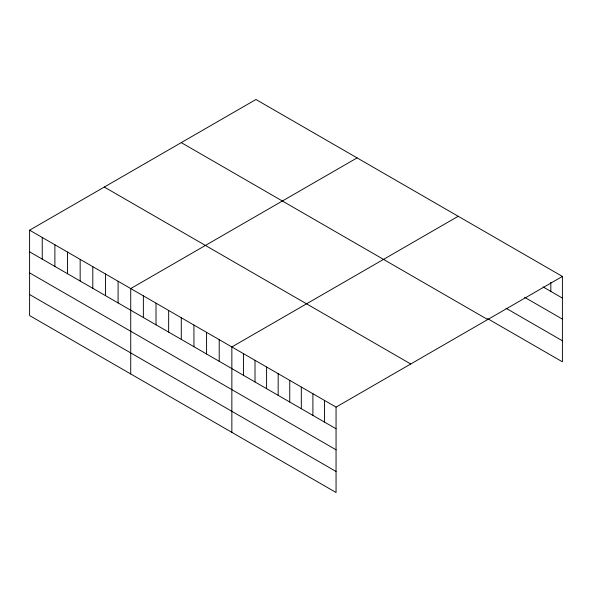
<?xml version="1.0" encoding="UTF-8"?>
<svg xmlns="http://www.w3.org/2000/svg" width="592" height="592" viewBox="0 0 592 592"><rect width="100%" height="100%" fill="white"/><g stroke="black" fill="none" stroke-linecap="round" stroke-linejoin="round"><path stroke-width="0.89" d="M29.6 230.177L336.056 407.104L336.056 492.5L29.6 315.573L29.6 230.177L255.944 99.5L562.4 276.427L562.4 361.823L487.534 318.6M357.08 157.886L130.728 288.563L130.728 373.959M458.208 216.272L231.857 346.949L231.857 432.345M336.056 407.104L562.4 276.427M543.108 286.942L562.4 298.079M524.579 297.28L562.4 319.118M506.056 308.262L562.4 340.785M181.256 142.62L487.704 319.554M104.296 187.05L410.744 363.984M29.6 251.829L336.056 428.763M29.6 272.868L336.056 449.794M29.6 294.535L336.056 471.469M550.826 282.377L550.826 291.397M324.475 400.421L324.475 422.074M312.902 393.739L312.902 415.392M301.321 387.057L301.321 408.709M289.747 380.367L289.747 402.027M278.166 373.685L278.166 395.338M266.592 367.003L266.592 388.655M255.011 360.321L255.011 381.973M243.438 353.631L243.438 375.291M219.218 339.653L219.218 361.305M206.578 332.356L206.578 354.009M193.939 325.052L193.939 346.712M181.293 317.756L181.293 339.408M168.653 310.46L168.653 332.112M156.014 303.163L156.014 324.816M143.368 295.859L143.368 317.519M118.089 281.267L118.089 302.919M105.45 273.97L105.45 295.623M92.803 266.666L92.803 288.326M80.164 259.37L80.164 281.022M67.525 252.074L67.525 273.726M54.886 244.777L54.886 266.43M42.239 237.473L42.239 259.126"/></g></svg>
